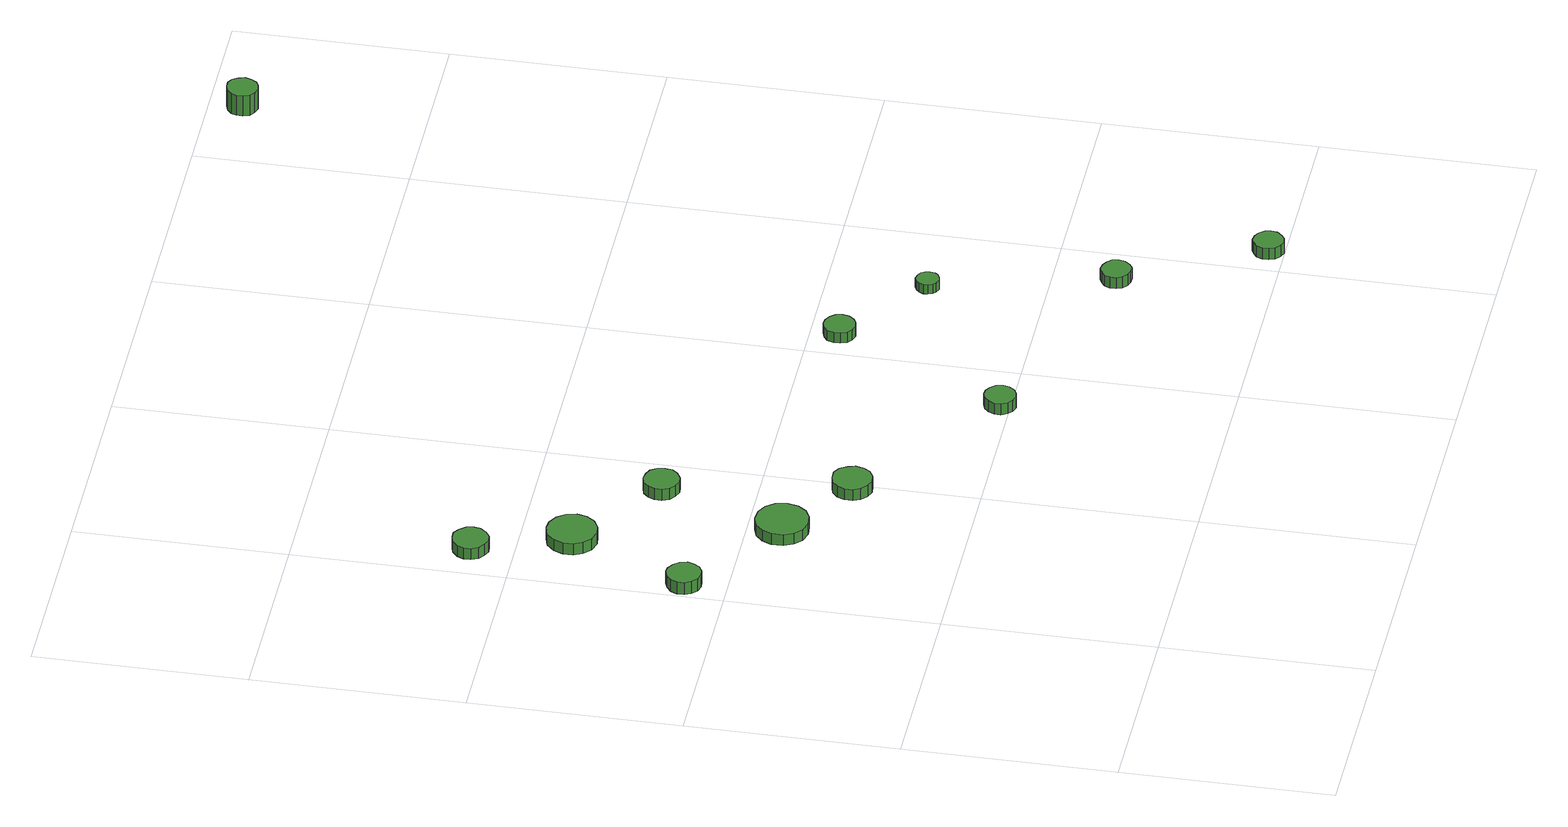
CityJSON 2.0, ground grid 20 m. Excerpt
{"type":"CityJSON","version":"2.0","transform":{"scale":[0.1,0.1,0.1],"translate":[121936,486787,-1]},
"CityObjects":{
"tree1":{"type":"SolitaryVegetationObject","attributes":{"function":"something"},"geometry":[{"type":"MultiSurface","lod":"1","boundaries":[[[0,1,2,3,4,5,6,7,8,9,10,11,12,13,14]],[[15,16,17,18,19,20,21,22,23,24,25,26,27,28,29]],[[0,29,28,1]],[[1,28,27,2]],[[2,27,26,3]],[[3,26,25,4]],[[4,25,24,5]],[[5,24,23,6]],[[6,23,22,7]],[[7,22,21,8]],[[8,21,20,9]],[[9,20,19,10]],[[10,19,18,11]],[[11,18,17,12]],[[12,17,16,13]],[[13,16,15,14]],[[14,15,29,0]]]}]},
"tree2":{"type":"SolitaryVegetationObject","attributes":{"function":"something"},"geometry":[{"type":"MultiSurface","lod":"1","boundaries":[[[30,31,32,33,34,35,36,37,38,39,40,41,42,43,44]],[[45,46,47,48,49,50,51,52,53,54,55,56,57,58,59]],[[30,59,58,31]],[[31,58,57,32]],[[32,57,56,33]],[[33,56,55,34]],[[34,55,54,35]],[[35,54,53,36]],[[36,53,52,37]],[[37,52,51,38]],[[38,51,50,39]],[[39,50,49,40]],[[40,49,48,41]],[[41,48,47,42]],[[42,47,46,43]],[[43,46,45,44]],[[44,45,59,30]]]}]},
"tree3":{"type":"SolitaryVegetationObject","attributes":{"function":"something"},"geometry":[{"type":"MultiSurface","lod":"1","boundaries":[[[60,61,62,63,64,65,66,67,68,69,70,71,72,73,74]],[[75,76,77,78,79,80,81,82,83,84,85,86,87,88,89]],[[60,89,88,61]],[[61,88,87,62]],[[62,87,86,63]],[[63,86,85,64]],[[64,85,84,65]],[[65,84,83,66]],[[66,83,82,67]],[[67,82,81,68]],[[68,81,80,69]],[[69,80,79,70]],[[70,79,78,71]],[[71,78,77,72]],[[72,77,76,73]],[[73,76,75,74]],[[74,75,89,60]]]}]},
"tree4":{"type":"SolitaryVegetationObject","attributes":{"function":"something"},"geometry":[{"type":"MultiSurface","lod":"1","boundaries":[[[90,91,92,93,94,95,96,97,98,99,100,101,102,103,104]],[[105,106,107,108,109,110,111,112,113,114,115,116,117,118,119]],[[90,119,118,91]],[[91,118,117,92]],[[92,117,116,93]],[[93,116,115,94]],[[94,115,114,95]],[[95,114,113,96]],[[96,113,112,97]],[[97,112,111,98]],[[98,111,110,99]],[[99,110,109,100]],[[100,109,108,101]],[[101,108,107,102]],[[102,107,106,103]],[[103,106,105,104]],[[104,105,119,90]]]}]},
"tree5":{"type":"SolitaryVegetationObject","attributes":{"function":"something"},"geometry":[{"type":"MultiSurface","lod":"1","boundaries":[[[120,121,122,123,124,125,126,127,128,129,130,131,132,133,134]],[[135,136,137,138,139,140,141,142,143,144,145,146,147,148,149]],[[120,149,148,121]],[[121,148,147,122]],[[122,147,146,123]],[[123,146,145,124]],[[124,145,144,125]],[[125,144,143,126]],[[126,143,142,127]],[[127,142,141,128]],[[128,141,140,129]],[[129,140,139,130]],[[130,139,138,131]],[[131,138,137,132]],[[132,137,136,133]],[[133,136,135,134]],[[134,135,149,120]]]}]},
"tree6":{"type":"SolitaryVegetationObject","attributes":{"function":"something"},"geometry":[{"type":"MultiSurface","lod":"1","boundaries":[[[150,151,152,153,154,155,156,157,158,159,160,161,162,163,164]],[[165,166,167,168,169,170,171,172,173,174,175,176,177,178,179]],[[150,179,178,151]],[[151,178,177,152]],[[152,177,176,153]],[[153,176,175,154]],[[154,175,174,155]],[[155,174,173,156]],[[156,173,172,157]],[[157,172,171,158]],[[158,171,170,159]],[[159,170,169,160]],[[160,169,168,161]],[[161,168,167,162]],[[162,167,166,163]],[[163,166,165,164]],[[164,165,179,150]]]}]},
"tree7":{"type":"SolitaryVegetationObject","attributes":{"function":"something"},"geometry":[{"type":"MultiSurface","lod":"1","boundaries":[[[180,181,182,183,184,185,186,187,188,189,190,191,192,193,194]],[[195,196,197,198,199,200,201,202,203,204,205,206,207,208,209]],[[180,209,208,181]],[[181,208,207,182]],[[182,207,206,183]],[[183,206,205,184]],[[184,205,204,185]],[[185,204,203,186]],[[186,203,202,187]],[[187,202,201,188]],[[188,201,200,189]],[[189,200,199,190]],[[190,199,198,191]],[[191,198,197,192]],[[192,197,196,193]],[[193,196,195,194]],[[194,195,209,180]]]}]},
"tree8":{"type":"SolitaryVegetationObject","attributes":{"function":"something"},"geometry":[{"type":"MultiSurface","lod":"1","boundaries":[[[210,211,212,213,214,215,216,217,218,219,220,221,222,223,224]],[[225,226,227,228,229,230,231,232,233,234,235,236,237,238,239]],[[210,239,238,211]],[[211,238,237,212]],[[212,237,236,213]],[[213,236,235,214]],[[214,235,234,215]],[[215,234,233,216]],[[216,233,232,217]],[[217,232,231,218]],[[218,231,230,219]],[[219,230,229,220]],[[220,229,228,221]],[[221,228,227,222]],[[222,227,226,223]],[[223,226,225,224]],[[224,225,239,210]]]}]},
"tree9":{"type":"SolitaryVegetationObject","attributes":{"function":"something"},"geometry":[{"type":"MultiSurface","lod":"1","boundaries":[[[240,241,242,243,244,245,246,247,248,249,250,251,252,253,254]],[[255,256,257,258,259,260,261,262,263,264,265,266,267,268,269]],[[240,269,268,241]],[[241,268,267,242]],[[242,267,266,243]],[[243,266,265,244]],[[244,265,264,245]],[[245,264,263,246]],[[246,263,262,247]],[[247,262,261,248]],[[248,261,260,249]],[[249,260,259,250]],[[250,259,258,251]],[[251,258,257,252]],[[252,257,256,253]],[[253,256,255,254]],[[254,255,269,240]]]}]},
"tree10":{"type":"SolitaryVegetationObject","attributes":{"function":"something"},"geometry":[{"type":"MultiSurface","lod":"1","boundaries":[[[270,271,272,273,274,275,276,277,278,279,280,281,282,283,284]],[[285,286,287,288,289,290,291,292,293,294,295,296,297,298,299]],[[270,299,298,271]],[[271,298,297,272]],[[272,297,296,273]],[[273,296,295,274]],[[274,295,294,275]],[[275,294,293,276]],[[276,293,292,277]],[[277,292,291,278]],[[278,291,290,279]],[[279,290,289,280]],[[280,289,288,281]],[[281,288,287,282]],[[282,287,286,283]],[[283,286,285,284]],[[284,285,299,270]]]}]},
"tree11":{"type":"SolitaryVegetationObject","attributes":{"function":"something"},"geometry":[{"type":"MultiSurface","lod":"1","boundaries":[[[300,301,302,303,304,305,306,307,308,309,310,311,312,313,314]],[[315,316,317,318,319,320,321,322,323,324,325,326,327,328,329]],[[300,329,328,301]],[[301,328,327,302]],[[302,327,326,303]],[[303,326,325,304]],[[304,325,324,305]],[[305,324,323,306]],[[306,323,322,307]],[[307,322,321,308]],[[308,321,320,309]],[[309,320,319,310]],[[310,319,318,311]],[[311,318,317,312]],[[312,317,316,313]],[[313,316,315,314]],[[314,315,329,300]]]}]},
"tree12":{"type":"SolitaryVegetationObject","attributes":{"function":"something"}},
"tree13":{"type":"SolitaryVegetationObject","attributes":{"function":"something"},"geometry":[{"type":"MultiSurface","lod":"1","boundaries":[[[330,331,332,333,334,335,336,337,338,339,340,341,342,343,344]],[[345,346,347,348,349,350,351,352,353,354,355,356,357,358,359]],[[330,359,358,331]],[[331,358,357,332]],[[332,357,356,333]],[[333,356,355,334]],[[334,355,354,335]],[[335,354,353,336]],[[336,353,352,337]],[[337,352,351,338]],[[338,351,350,339]],[[339,350,349,340]],[[340,349,348,341]],[[341,348,347,342]],[[342,347,346,343]],[[343,346,345,344]],[[344,345,359,330]]]}]}
},
"vertices":[
[37,440,20],[35,447,20],[31,452,20],[25,456,20],[19,457,20],[12,454,20],[7,450,20],[4,444,20],[4,437,20],[7,431,20],[12,426,20],[19,424,20],[25,425,20],[31,428,20],[35,434,20],[35,434,7],[31,428,7],[25,425,7],[19,424,7],[12,426,7],[7,431,7],[4,437,7],[4,444,7],[7,450,7],[12,454,7],[19,457,7],[25,456,7],[31,452,7],[35,447,7],[37,440,7],
[145,368,19],[143,379,19],[137,387,19],[128,392,19],[117,393,19],[107,390,19],[100,383,19],[96,374,19],[96,363,19],[100,354,19],[107,347,19],[117,344,19],[128,345,19],[137,350,19],[143,358,19],[143,358,7],[137,350,7],[128,345,7],[117,344,7],[107,347,7],[100,354,7],[96,363,7],[96,374,7],[100,383,7],[107,390,7],[117,393,7],[128,392,7],[137,387,7],[143,379,7],[145,368,7],
[57,640,19],[56,647,19],[51,653,19],[45,657,19],[38,657,19],[32,655,19],[26,650,19],[23,644,19],[23,637,19],[26,630,19],[32,626,19],[38,623,19],[45,624,19],[51,628,19],[56,634,19],[56,634,7],[51,628,7],[45,624,7],[38,623,7],[32,626,7],[26,630,7],[23,637,7],[23,644,7],[26,650,7],[32,655,7],[38,657,7],[45,657,7],[51,653,7],[56,647,7],[57,640,7],
[94,552,19],[92,562,19],[86,570,19],[77,575,19],[68,576,19],[58,573,19],[51,566,19],[47,557,19],[47,547,19],[51,539,19],[58,532,19],[68,529,19],[77,530,19],[86,535,19],[92,543,19],[92,543,7],[86,535,7],[77,530,7],[68,529,7],[58,532,7],[51,539,7],[47,547,7],[47,557,7],[51,566,7],[58,573,7],[68,576,7],[77,575,7],[86,570,7],[92,562,7],[94,552,7],
[214,318,19],[212,325,19],[208,332,19],[201,336,19],[193,336,19],[186,334,19],[180,329,19],[177,322,19],[177,314,19],[180,307,19],[186,302,19],[193,299,19],[201,300,19],[208,304,19],[212,310,19],[212,310,7],[208,304,7],[201,300,7],[193,299,7],[186,302,7],[180,307,7],[177,314,7],[177,322,7],[180,329,7],[186,334,7],[193,336,7],[201,336,7],[208,332,7],[212,325,7],[214,318,7],
[179,487,19],[178,494,19],[174,500,19],[167,503,19],[161,504,19],[154,502,19],[149,497,19],[146,491,19],[146,484,19],[149,477,19],[154,473,19],[161,470,19],[167,471,19],[174,475,19],[178,480,19],[178,480,7],[174,475,7],[167,471,7],[161,470,7],[154,473,7],[149,477,7],[146,484,7],[146,491,7],[149,497,7],[154,502,7],[161,504,7],[167,503,7],[174,500,7],[178,494,7],[179,487,7],
[363,210,19],[362,216,19],[358,221,19],[353,224,19],[347,225,19],[341,223,19],[337,219,19],[334,213,19],[334,207,19],[337,201,19],[341,197,19],[347,195,19],[353,196,19],[358,199,19],[362,204,19],[362,204,7],[358,199,7],[353,196,7],[347,195,7],[341,197,7],[337,201,7],[334,207,7],[334,213,7],[337,219,7],[341,223,7],[347,225,7],[353,224,7],[358,221,7],[362,216,7],[363,210,7],
[446,373,19],[445,379,19],[441,384,19],[436,387,19],[430,388,19],[424,386,19],[419,382,19],[417,376,19],[417,370,19],[419,364,19],[424,360,19],[430,358,19],[436,359,19],[441,362,19],[445,367,19],[445,367,8],[441,362,8],[436,359,8],[430,358,8],[424,360,8],[419,364,8],[417,370,8],[417,376,8],[419,382,8],[424,386,8],[430,388,8],[436,387,8],[441,384,8],[445,379,8],[446,373,8],
[576,143,19],[575,149,19],[571,153,19],[566,156,19],[560,157,19],[555,155,19],[550,151,19],[548,146,19],[548,140,19],[550,135,19],[555,131,19],[560,129,19],[566,129,19],[571,132,19],[575,137,19],[575,137,7],[571,132,7],[566,129,7],[560,129,7],[555,131,7],[550,135,7],[548,140,7],[548,146,7],[550,151,7],[555,155,7],[560,157,7],[566,156,7],[571,153,7],[575,149,7],[576,143,7],
[528,308,18],[527,312,18],[525,316,18],[521,318,18],[516,319,18],[512,317,18],[509,314,18],[507,310,18],[507,306,18],[509,302,18],[512,299,18],[516,297,18],[521,298,18],[525,300,18],[527,303,18],[527,303,8],[525,300,8],[521,298,8],[516,297,8],[512,299,8],[509,302,8],[507,306,8],[507,310,8],[509,314,8],[512,317,8],[516,319,8],[521,318,8],[525,316,8],[527,312,8],[528,308,8],
[646,16,19],[645,21,19],[641,26,19],[636,29,19],[630,30,19],[625,28,19],[620,24,19],[618,19,19],[618,13,19],[620,7,19],[625,3,19],[630,1,19],[636,2,19],[641,5,19],[645,10,19],[645,10,7],[641,5,7],[636,2,7],[630,1,7],[625,3,7],[620,7,7],[618,13,7],[618,19,7],[620,24,7],[625,28,7],[630,30,7],[636,29,7],[641,26,7],[645,21,7],[646,16,7],
[696,969,32],[694,975,32],[691,980,32],[686,983,32],[680,983,32],[674,981,32],[669,977,32],[667,972,32],[667,966,32],[669,960,32],[674,956,32],[680,954,32],[686,955,32],[691,958,32],[694,963,32],[694,963,10],[691,958,10],[686,955,10],[680,954,10],[674,956,10],[669,960,10],[667,966,10],[667,972,10],[669,977,10],[674,981,10],[680,983,10],[686,983,10],[691,980,10],[694,975,10],[696,969,10]
]}
